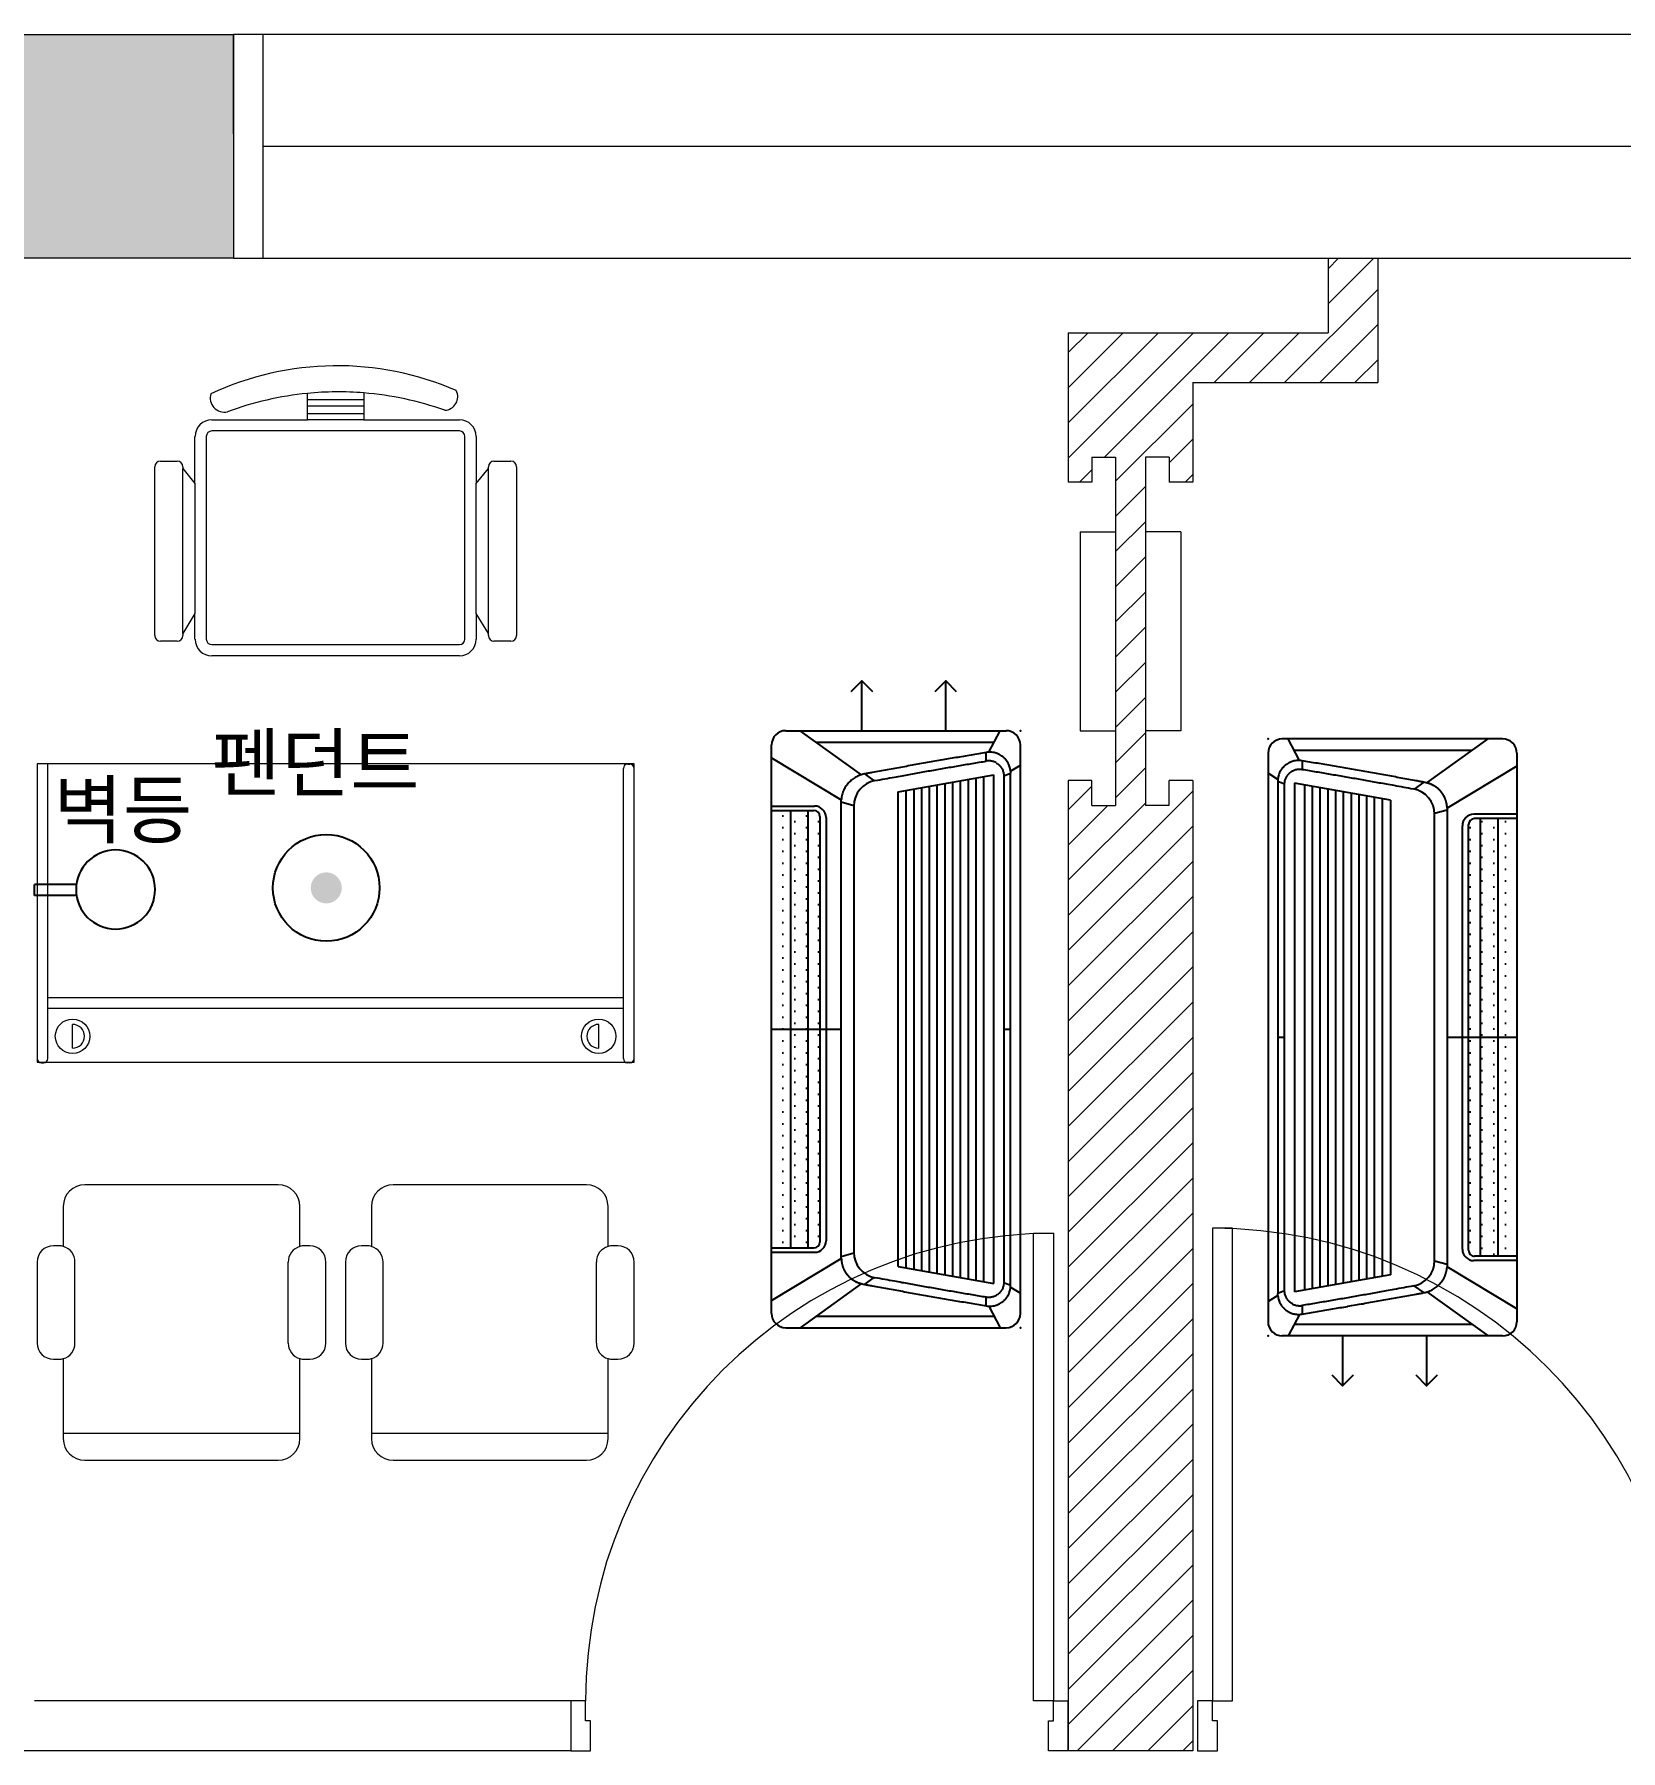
# Model space of a CAD drawing. Header units: metres. Extents: x 11578468 to 47831421, y -58341524 to -14256839.
# Drawn here: x 23838428 to 23841616, y -29080942 to -29077492 of the extents above; entities that cross this region are included whole.
import ezdxf
from ezdxf.enums import TextEntityAlignment as Align

# ---------------------------------------------------------------- set-up
doc = ezdxf.new("R2010")
doc.units = ezdxf.units.M
doc.header["$LTSCALE"] = 50
doc.header["$MEASUREMENT"] = 0
for name, color, linetype in [('03-TEXT', 3, 'CONTINUOUS'), ('DVM_INDOOR', 7, 'CONTINUOUS'), ('DVM_UNIT_BP', 7, 'CONTINUOUS'), ('DVM_UNIT_DP', 4, 'CONTINUOUS'), ('DVM_UNIT_LP', 3, 'CONTINUOUS'), ('LAY', 3, 'CONTINUOUS'), ('WAL', 3, 'CONTINUOUS')]:
    doc.layers.add(name, color=color, linetype=linetype)
doc.layers.add('ha', color=8, linetype='CONTINUOUS', lineweight=5)
doc.styles.add('맑은 고딕', font='malgun.ttf')

# ---------------------------------------------------------------- blocks, each defined once
blk = doc.blocks.new('A$C37E12833')
at = {"layer": 'LAY'}
for p, q in [((67.5, 84.7), (67.5, 0)), ((89.7, 84.4), (89.7, 0)), ((67.5, 0), (89.7, 0))]:
    blk.add_line(p, q, dxfattribs=at)
blk.add_circle((79.5, 163.3), 79.5, dxfattribs=at)
blk = doc.blocks.new('DVM_DP_VEC')
at = {"layer": 'DVM_UNIT_DP', "color": 0}
blk.add_line((0, 0), (100, 0), dxfattribs=at)
blk.add_lwpolyline([(78.8, 21.2), (100, 0), (78.8, -21.2)], dxfattribs=at)
blk.add_point((0, 0), dxfattribs=at)
blk = doc.blocks.new('DVM_LP_VEC')
at = {"layer": 'DVM_UNIT_LP', "color": 0}
blk.add_line((0, 0), (100, 0), dxfattribs=at)
blk.add_lwpolyline([(78.8, 21.2), (100, 0), (78.8, -21.2)], dxfattribs=at)
blk.add_point((0, 0), dxfattribs=at)
blk = doc.blocks.new('DVM_ID_CST_WF1W_AP_970X135X410_T_BLO')
at = {"layer": 'DVM_INDOOR'}
h = blk.add_hatch(dxfattribs=at)
h.set_pattern_fill('DOTS', color=0, scale=15)
h.set_pattern_definition([(0, (0, 0), (11.90625, 23.8125), [0, -23.8125])])
h.paths.add_polyline_path([(439.8, 426.9), (-439.8, 426.9), (-439.8, 415.1, 0.414214), (-427.8, 403.1), (427.8, 403.1, 0.414214), (439.8, 415.1)])
h.paths.add_polyline_path([(439.8, 461.7), (-439.8, 461.7), (-439.8, 426.9), (439.8, 426.9)])
h.paths.add_polyline_path([(439.8, 500.1), (-439.8, 500.1), (-439.8, 461.7), (439.8, 461.7)])
at = {"layer": 'DVM_INDOOR', "color": 0}
for p, q in [((-571.5, 500.1), (571.5, 500.1)), ((-545.5, 500.1), (-461, 360)), ((-448.5, 500.1), (-448.5, 413.7)), ((-439.8, 500.1), (-439.8, 415.1)), ((0, 499.5), (0, 360)), ((439.8, 500.1), (439.8, 415.1)), ((448.5, 500.1), (448.5, 413.7)), ((545.5, 500.1), (461, 360)), ((-600, 471.6), (-600, 28.6)), ((-439.6, 461.7), (439.8, 461.7)), ((600, 471.6), (600, 28.6)), ((-511.5, 319.5), (-600, 442.6)), ((439.8, 426.9), (-439.8, 426.9)), ((511.5, 319.5), (600, 442.6)), ((-576.8, 410.1), (-576.8, 52.9)), ((427.8, 403.1), (-427.8, 403.1)), ((425.5, 390.7), (-425.6, 390.7)), ((576.8, 410.1), (576.8, 53)), ((-461, 360), (460.9, 360)), ((-456.7, 360), (-449.8, 334.8)), ((456.7, 360), (449.8, 334.8)), ((-513, 313.3), (-499.3, 293.9)), ((448.5, 334.8), (-448.5, 334.8)), ((513, 313.3), (499.3, 293.9)), ((-476.9, 245.9), (-511.1, 53.5)), ((-476.9, 245.9), (476.9, 245.9)), ((476.9, 245.9), (511.2, 53.5)), ((-482.6, 213.6), (482.6, 213.6)), ((-479.8, 229.5), (479.8, 229.5)), ((-488.2, 182.4), (488.2, 182.4)), ((-485.4, 198), (485.4, 198)), ((-493.7, 151.4), (493.7, 151.4)), ((-490.9, 167), (490.9, 167)), ((-502.1, 104.4), (502.1, 104.4)), ((-499.3, 120.2), (499.3, 120.2)), ((-496.5, 135.8), (496.5, 135.8)), ((-507.6, 73.5), (507.6, 73.5)), ((-504.8, 89.1), (504.8, 89.1)), ((-556.7, 63.5), (-600, 40.7)), ((-556.2, 68.5), (-538.9, 68.5)), ((-511.1, 53.5), (511.2, 53.5)), ((538.9, 68.6), (556.2, 68.5)), ((556.7, 63.5), (600, 40.8)), ((-571.5, 0.1), (571.5, 0.1)), ((-518.6, 19.8), (-530.9, 0.1)), ((-509.2, 33.4), (-514.6, 19.6)), ((-514.6, 19.6), (514.6, 19.6)), ((509.2, 33.4), (-509.2, 33.4)), ((0, 33.4), (0, 19.6)), ((509.2, 33.4), (514.6, 19.6)), ((518.6, 19.8), (530.9, 0.1))]:
    blk.add_line(p, q, dxfattribs=at)
for centre, radius, start, end in [((-571.5, 471.6), 28.5, 89.9991, 180), ((571.5, 471.6), 28.5, 0, 89.9991), ((-427.8, 415.1), 12, 180, 270), ((427.8, 415.1), 12, 270, 0), ((-425.5, 413.7), 23, 180, 270), ((425.5, 413.7), 23, 270, 0), ((-448.5, 282.8), 52, 90, 169.5496), ((448.5, 282.8), 52, 10.4498, 90), ((-571.5, 28.6), 28.5, 180, 269.9991), ((571.5, 28.6), 28.5, 269.9991, 0)]:
    blk.add_arc(centre, radius, start, end, dxfattribs=at)
for points, knots in [([(-461, 360), (-461.1, 360), (-461.2, 360), (-461.3, 360), (-461.4, 360), (-461.5, 360), (-461.6, 360), (-461.8, 360), (-461.9, 359.9), (-462, 359.9), (-462.1, 359.9), (-462.3, 359.9), (-462.4, 359.9), (-462.5, 359.9), (-462.6, 359.9), (-462.8, 359.9), (-462.9, 359.9), (-463, 359.9), (-463.1, 359.9), (-463.2, 359.9), (-463.4, 359.9), (-463.5, 359.9), (-463.6, 359.9), (-463.7, 359.8), (-463.9, 359.8), (-464, 359.8), (-464.1, 359.8), (-464.2, 359.8), (-464.3, 359.8), (-464.5, 359.8), (-464.6, 359.8), (-464.7, 359.8), (-464.8, 359.7), (-465, 359.7), (-465.1, 359.7), (-465.2, 359.7), (-465.3, 359.7), (-465.4, 359.7), (-465.6, 359.7), (-465.7, 359.7), (-465.8, 359.6), (-466.3, 359.6), (-467.1, 359.5), (-468.1, 359.3), (-468.9, 359.2), (-469.5, 359.1), (-469.8, 359.1), (-469.8, 359), (-469.9, 359), (-470, 359), (-470.1, 359), (-470.3, 359), (-470.7, 358.9), (-471.4, 358.7), (-472.3, 358.5), (-473.1, 358.3), (-473.7, 358.2), (-474.2, 358), (-474.6, 357.9), (-475, 357.8), (-475.4, 357.7), (-475.8, 357.6), (-476, 357.5), (-476.2, 357.5), (-476.3, 357.4), (-476.4, 357.4), (-476.5, 357.4), (-476.6, 357.3), (-476.9, 357.2), (-477.2, 357.1), (-477.6, 357), (-477.9, 356.9), (-478, 356.8), (-478.2, 356.8), (-478.3, 356.8), (-478.4, 356.7), (-478.6, 356.6), (-479, 356.5), (-479.5, 356.3), (-480.1, 356), (-480.8, 355.8), (-481.3, 355.5), (-481.8, 355.3), (-482.1, 355.2), (-482.4, 355.1), (-482.6, 355), (-482.8, 354.9), (-483, 354.8), (-483.2, 354.7), (-483.4, 354.6), (-483.6, 354.5), (-483.8, 354.4), (-484.1, 354.2), (-484.3, 354.1), (-484.5, 354), (-484.8, 353.9), (-485.1, 353.7), (-485.3, 353.6), (-485.7, 353.4), (-486, 353.2), (-486.4, 353), (-486.7, 352.8), (-487, 352.6), (-487.5, 352.3), (-488.1, 352), (-488.6, 351.7), (-489, 351.4), (-489.5, 351.1), (-489.9, 350.8), (-490.3, 350.6), (-490.5, 350.4), (-490.7, 350.2), (-491, 350.1), (-491.2, 349.9), (-491.6, 349.6), (-492, 349.3), (-492.3, 349.1), (-492.5, 348.9), (-492.7, 348.8), (-492.8, 348.7), (-492.9, 348.6), (-493, 348.6), (-493, 348.5), (-493.1, 348.5), (-493.1, 348.5), (-493.1, 348.4), (-493.2, 348.4), (-493.2, 348.4), (-493.2, 348.4), (-493.2, 348.4), (-493.2, 348.4), (-493.2, 348.4), (-493.2, 348.4), (-493.2, 348.4), (-493.2, 348.4), (-493.2, 348.4), (-493.2, 348.4), (-493.2, 348.4), (-493.2, 348.4), (-493.2, 348.4), (-493.2, 348.4), (-493.2, 348.4), (-493.2, 348.4), (-493.2, 348.4), (-493.2, 348.4), (-493.2, 348.4), (-493.2, 348.4), (-493.2, 348.4), (-493.2, 348.4), (-493.2, 348.4), (-493.2, 348.4), (-493.2, 348.4), (-493.2, 348.4), (-493.2, 348.4), (-493.2, 348.4), (-493.2, 348.4), (-493.2, 348.4), (-493.2, 348.4), (-493.2, 348.4), (-493.2, 348.4), (-493.2, 348.4), (-493.2, 348.4), (-493.2, 348.4), (-493.2, 348.4), (-493.2, 348.4), (-493.2, 348.4), (-493.2, 348.4), (-493.2, 348.4), (-493.2, 348.4), (-493.2, 348.4), (-493.2, 348.4), (-493.2, 348.4), (-493.2, 348.4), (-493.2, 348.4), (-493.2, 348.4), (-493.2, 348.4), (-493.2, 348.4), (-493.2, 348.4), (-493.2, 348.4), (-493.2, 348.4), (-493.2, 348.3), (-493.3, 348.3), (-493.3, 348.3), (-493.4, 348.3), (-493.4, 348.2), (-493.5, 348.1), (-493.6, 348.1), (-493.6, 348), (-493.7, 348), (-493.8, 347.9), (-493.9, 347.8), (-494.1, 347.7), (-494.2, 347.6), (-494.3, 347.5), (-494.4, 347.4), (-494.5, 347.3), (-494.7, 347.2), (-494.8, 347.1), (-494.9, 347), (-495, 346.9), (-495.1, 346.7), (-495.3, 346.6), (-495.4, 346.5), (-495.5, 346.4), (-495.6, 346.3), (-495.7, 346.2), (-495.9, 346.1), (-496, 346), (-496.1, 345.9), (-496.2, 345.8), (-496.3, 345.7), (-496.4, 345.6), (-496.6, 345.5), (-496.7, 345.4), (-496.8, 345.2), (-496.9, 345.1), (-497, 345), (-497.1, 344.9), (-497.2, 344.8), (-497.4, 344.7), (-497.5, 344.6), (-497.6, 344.5), (-497.7, 344.3), (-497.8, 344.2), (-497.9, 344.1), (-498, 344), (-498.1, 343.9), (-498.2, 343.8), (-498.4, 343.7), (-498.5, 343.5), (-498.6, 343.4), (-498.7, 343.3), (-498.8, 343.2), (-498.9, 343.1), (-499, 343), (-499.1, 342.9), (-499.2, 342.7), (-499.3, 342.6), (-499.4, 342.5), (-499.5, 342.4), (-499.7, 342.3), (-499.8, 342.1), (-499.9, 342), (-500, 341.9), (-500.1, 341.8), (-500.2, 341.7), (-500.3, 341.5), (-500.4, 341.4), (-500.5, 341.3), (-500.6, 341.2), (-500.7, 341.1), (-500.8, 340.9), (-500.9, 340.8), (-501.1, 340.6), (-501.2, 340.4), (-501.3, 340.3), (-501.4, 340.2), (-501.5, 340.1), (-501.6, 340), (-501.7, 339.8), (-501.8, 339.6), (-502, 339.4), (-502.1, 339.3), (-502.3, 339.1), (-502.4, 338.9), (-502.6, 338.7), (-502.7, 338.5), (-502.8, 338.3), (-503, 338.1), (-503.1, 337.9), (-503.3, 337.7), (-503.4, 337.6), (-503.4, 337.5), (-503.5, 337.5), (-503.5, 337.4), (-503.5, 337.4), (-503.5, 337.3), (-503.6, 337.3), (-503.6, 337.3), (-503.6, 337.3), (-503.6, 337.2), (-503.6, 337.2), (-503.6, 337.2), (-503.6, 337.2), (-503.6, 337.2), (-503.6, 337.2), (-503.6, 337.2), (-503.6, 337.2), (-503.6, 337.2), (-503.6, 337.2), (-503.6, 337.2), (-503.6, 337.2), (-503.6, 337.2), (-503.6, 337.2), (-503.6, 337.2), (-503.6, 337.2), (-503.6, 337.2), (-503.6, 337.2), (-503.6, 337.2), (-503.6, 337.2), (-503.6, 337.2), (-503.6, 337.2), (-503.6, 337.2), (-503.6, 337.2), (-503.6, 337.2), (-503.6, 337.2), (-503.6, 337.2), (-503.6, 337.2), (-503.6, 337.2), (-503.6, 337.2), (-503.6, 337.2), (-503.6, 337.2), (-503.6, 337.2), (-503.6, 337.2), (-503.6, 337.2), (-503.7, 337.2), (-503.7, 337.1), (-503.8, 337), (-503.8, 336.9), (-503.9, 336.8), (-504, 336.7), (-504.1, 336.5), (-504.2, 336.4), (-504.3, 336.3), (-504.3, 336.2), (-504.4, 336), (-504.5, 335.9), (-504.6, 335.8), (-504.6, 335.7), (-504.7, 335.6), (-504.8, 335.5), (-504.9, 335.2), (-505.2, 334.8), (-505.6, 334.1), (-506, 333.4), (-506.4, 332.8), (-506.6, 332.4), (-506.7, 332.2), (-506.7, 332.1), (-506.8, 332.1), (-506.8, 332), (-506.8, 332), (-506.9, 331.8), (-507, 331.6), (-507.2, 331.3), (-507.3, 331), (-507.5, 330.7), (-507.6, 330.4), (-507.8, 330), (-507.9, 329.7), (-508.1, 329.4), (-508.2, 329.2), (-508.3, 329), (-508.3, 328.9), (-508.4, 328.8), (-508.4, 328.6), (-508.5, 328.4), (-508.7, 327.9), (-509, 327.4), (-509.2, 326.9), (-509.4, 326.4), (-509.5, 326), (-509.6, 325.7), (-509.7, 325.5), (-509.7, 325.4), (-509.8, 325.2), (-509.9, 325), (-510, 324.8), (-510, 324.6), (-510.1, 324.4), (-510.1, 324.3), (-510.2, 324.1), (-510.2, 324), (-510.3, 323.8), (-510.3, 323.7), (-510.4, 323.6), (-510.4, 323.4), (-510.5, 323.3), (-510.5, 323.1), (-510.6, 322.9), (-510.6, 322.8), (-510.7, 322.6), (-510.7, 322.4), (-510.8, 322.3), (-510.8, 322.1), (-510.9, 321.9), (-510.9, 321.7), (-511, 321.5), (-511, 321.4), (-511.1, 321.2), (-511.2, 321), (-511.2, 320.8), (-511.3, 320.6), (-511.3, 320.3), (-511.4, 320.1), (-511.4, 319.9), (-511.5, 319.7), (-511.5, 319.6), (-511.5, 319.5)], [0, 0, 0, 0, 0.001765, 0.003529, 0.005294, 0.007059, 0.008823, 0.010588, 0.012352, 0.014116, 0.015881, 0.017645, 0.019409, 0.021173, 0.022937, 0.024702, 0.026466, 0.028229, 0.029993, 0.031757, 0.033521, 0.035285, 0.037049, 0.038812, 0.040576, 0.042339, 0.044103, 0.045866, 0.04763, 0.049393, 0.051156, 0.05292, 0.054683, 0.056446, 0.058209, 0.059972, 0.061735, 0.063498, 0.065261, 0.067024, 0.068787, 0.07055, 0.088059, 0.10292, 0.115137, 0.124712, 0.126163, 0.127325, 0.1283, 0.12944, 0.131236, 0.133687, 0.136794, 0.151003, 0.163408, 0.174911, 0.186415, 0.19159, 0.197106, 0.202964, 0.209163, 0.215479, 0.219883, 0.221884, 0.22343, 0.224162, 0.225102, 0.227168, 0.231141, 0.237019, 0.24311, 0.247247, 0.24943, 0.251369, 0.252721, 0.254965, 0.258103, 0.262133, 0.271962, 0.28166, 0.291227, 0.300577, 0.307976, 0.312744, 0.315759, 0.320727, 0.323148, 0.325851, 0.328835, 0.332101, 0.335648, 0.339476, 0.343585, 0.347976, 0.34952, 0.354132, 0.360503, 0.364934, 0.3672, 0.375692, 0.383432, 0.384919, 0.389345, 0.400385, 0.40996, 0.418507, 0.426067, 0.432913, 0.441712, 0.447274, 0.451798, 0.455285, 0.458528, 0.464582, 0.469833, 0.478168, 0.484251, 0.486843, 0.490174, 0.493625, 0.495107, 0.495342, 0.496042, 0.496945, 0.497789, 0.498575, 0.499303, 0.499369, 0.499564, 0.499758, 0.499824, 0.499828, 0.499832, 0.499836, 0.49984, 0.499843, 0.499846, 0.499849, 0.499852, 0.499854, 0.499857, 0.49986, 0.499863, 0.499866, 0.499869, 0.499872, 0.499875, 0.499878, 0.499881, 0.499883, 0.499886, 0.499889, 0.499892, 0.499895, 0.499898, 0.499901, 0.499904, 0.499907, 0.499909, 0.499912, 0.499915, 0.499918, 0.499921, 0.499924, 0.499927, 0.49993, 0.499933, 0.499936, 0.499938, 0.499941, 0.499944, 0.499947, 0.49995, 0.499953, 0.499956, 0.499959, 0.499961, 0.499996, 0.500092, 0.500252, 0.500475, 0.500762, 0.501113, 0.502574, 0.503909, 0.505116, 0.50626, 0.507404, 0.508548, 0.510836, 0.513123, 0.515411, 0.517699, 0.519986, 0.522274, 0.524561, 0.526848, 0.529136, 0.531423, 0.53371, 0.535997, 0.538283, 0.54057, 0.542857, 0.545143, 0.54743, 0.549716, 0.552003, 0.554289, 0.556575, 0.558861, 0.561147, 0.563433, 0.565719, 0.568004, 0.57029, 0.572575, 0.574861, 0.577146, 0.579431, 0.581716, 0.584001, 0.586286, 0.588571, 0.590856, 0.59314, 0.595425, 0.597709, 0.599994, 0.602278, 0.604562, 0.606846, 0.60913, 0.611414, 0.613697, 0.615981, 0.618264, 0.620547, 0.622831, 0.625114, 0.627397, 0.62968, 0.631963, 0.634245, 0.636528, 0.63881, 0.641092, 0.643375, 0.645657, 0.647939, 0.65022, 0.652502, 0.655924, 0.659347, 0.661628, 0.663909, 0.66619, 0.668471, 0.670751, 0.673032, 0.676452, 0.679873, 0.683293, 0.686713, 0.690132, 0.693551, 0.69697, 0.700388, 0.703806, 0.707224, 0.710641, 0.714058, 0.714644, 0.715261, 0.71591, 0.716591, 0.717303, 0.718046, 0.718679, 0.719061, 0.719192, 0.719206, 0.719223, 0.719241, 0.719259, 0.719276, 0.719294, 0.719312, 0.719329, 0.719347, 0.719365, 0.719382, 0.7194, 0.719418, 0.719436, 0.719453, 0.719471, 0.719489, 0.719506, 0.719524, 0.719542, 0.719559, 0.719577, 0.719595, 0.719612, 0.71963, 0.719648, 0.719665, 0.719683, 0.719701, 0.719718, 0.719735, 0.719749, 0.719791, 0.719989, 0.720573, 0.721543, 0.722899, 0.724641, 0.72677, 0.729069, 0.73132, 0.733522, 0.735676, 0.737782, 0.739839, 0.741848, 0.743808, 0.74572, 0.747584, 0.749399, 0.751166, 0.761606, 0.772047, 0.783331, 0.796306, 0.801854, 0.804022, 0.805127, 0.806011, 0.806392, 0.80762, 0.810133, 0.813931, 0.81881, 0.823809, 0.828807, 0.833806, 0.838804, 0.843801, 0.848798, 0.852287, 0.855003, 0.856944, 0.858113, 0.859639, 0.864676, 0.87128, 0.879454, 0.889196, 0.896415, 0.902323, 0.906921, 0.909055, 0.911516, 0.914305, 0.917422, 0.920866, 0.924638, 0.926547, 0.928505, 0.930513, 0.93257, 0.934676, 0.936831, 0.939035, 0.941289, 0.943592, 0.945944, 0.948345, 0.950796, 0.953296, 0.955845, 0.958443, 0.961091, 0.963788, 0.966534, 0.96933, 0.972175, 0.975069, 0.978013, 0.981006, 0.984048, 0.98714, 0.990281, 0.993471, 0.996711, 1, 1, 1, 1]), ([(511.5, 319.5), (511.4, 319.8), (511.1, 321), (509.6, 325.2), (506.4, 332), (501.6, 338.8), (497.1, 343.6), (493.4, 347), (489.5, 350), (483.9, 353.5), (477.8, 356.3), (471.5, 358.3), (467.4, 359.2), (464.2, 359.7), (462.3, 359.9), (461.1, 360), (460.9, 360)], [0, 0, 0, 0, 0.016085, 0.052074, 0.196028, 0.339981, 0.411958, 0.483935, 0.555912, 0.627889, 0.771843, 0.84382, 0.915797, 0.951785, 0.987774, 1, 1, 1, 1]), ([(-513, 313.3), (-513.5, 310.8), (-514.4, 305.7), (-516.3, 295.5), (-519.6, 277.7), (-524.2, 252.2), (-529.7, 221.6), (-535.2, 191), (-540.5, 160.4), (-545.8, 129.8), (-551, 99.2), (-554.4, 78.8), (-556.2, 68.5)], [0, 0, 0, 0, 0.03125, 0.0625, 0.125, 0.25, 0.375, 0.5, 0.625, 0.75, 0.875, 1, 1, 1, 1]), ([(-511.5, 319.5), (-511.7, 319), (-512.3, 317), (-512.7, 315), (-513, 313.3)], [0, 0, 0, 0, 0.216622, 1, 1, 1, 1]), ([(513, 313.3), (512.7, 315), (512.3, 317), (511.7, 319), (511.5, 319.5)], [0, 0, 0, 0, 0.783378, 1, 1, 1, 1]), ([(540.6, 160), (540.5, 160.1), (538.7, 170.5), (535.2, 191), (529.7, 221.6), (524.2, 252.2), (519.6, 277.7), (516.3, 295.5), (514.4, 305.7), (513.5, 310.8), (513, 313.3)], [0, 0, 0, 0, 0.002953, 0.202362, 0.401772, 0.601181, 0.800591, 0.900295, 0.950148, 1, 1, 1, 1]), ([(-538.9, 68.6), (-537.3, 78), (-534.2, 96.8), (-529.4, 124.9), (-524.5, 153.1), (-519.6, 181.3), (-514.6, 209.5), (-510.3, 233.4), (-507.7, 248), (-506.8, 253.2)], [0, 0, 0, 0, 0.152619, 0.305238, 0.457857, 0.610476, 0.763096, 0.915715, 1, 1, 1, 1]), ([(506.8, 253.2), (507.7, 248), (510.3, 233.4), (514.6, 209.5), (519.6, 181.3), (524.5, 153.1), (529.4, 124.9), (534.2, 96.8), (537.3, 78), (538.9, 68.6)], [0, 0, 0, 0, 0.084285, 0.236904, 0.389524, 0.542143, 0.694762, 0.847381, 1, 1, 1, 1]), ([(556.2, 68.5), (554.4, 78.8), (551, 99.2), (545.8, 129.7), (542.3, 149.9), (540.6, 160)], [0, 0, 0, 0, 0.334987, 0.669974, 1, 1, 1, 1]), ([(-556.2, 68.5), (-556.4, 67), (-556.6, 65.4), (-556.7, 63.7), (-556.7, 63.5)], [0, 0, 0, 0, 0.898221, 1, 1, 1, 1]), ([(-556.7, 63.5), (-556.7, 62.9), (-556.8, 61.5), (-556.7, 58.7), (-556.3, 54.9), (-555.2, 49.6), (-553.8, 45.9), (-552.8, 43.8)], [0, 0, 0, 0, 0.087094, 0.199709, 0.42494, 0.65017, 1, 1, 1, 1]), ([(-552.8, 43.8), (-552.5, 43.1), (-551.5, 41.2), (-550, 38.6), (-548.5, 36.4), (-547.5, 35.2), (-546.8, 34.4), (-546.1, 33.5), (-545, 32.4), (-543.7, 31), (-542, 29.5), (-540.2, 28.1), (-538.3, 26.7), (-535.8, 25.1), (-531, 22.6), (-525.9, 20.9), (-521.4, 20.1), (-519.7, 19.9), (-518.8, 19.8), (-518.6, 19.8)], [0, 0, 0, 0, 0.046668, 0.15112, 0.203345, 0.229458, 0.255571, 0.281684, 0.307796, 0.360022, 0.412248, 0.464473, 0.516699, 0.568925, 0.673376, 0.882279, 0.934504, 0.98673, 1, 1, 1, 1]), ([(-535.6, 49), (-535.7, 49.2), (-536.8, 51.3), (-538.1, 54.5), (-539, 58.8), (-539.3, 61.5), (-539.3, 63.7), (-539.3, 65.9), (-539.1, 67.5), (-538.9, 68.6)], [0, 0, 0, 0, 0.029129, 0.352752, 0.514564, 0.676376, 0.757282, 0.838188, 1, 1, 1, 1]), ([(-509.2, 33.4), (-509.7, 33.4), (-510.8, 33.4), (-512.4, 33.6), (-514.1, 33.8), (-517.3, 34.4), (-520.9, 35.7), (-524.3, 37.4), (-526.1, 38.6), (-527.5, 39.6), (-528.7, 40.6), (-530, 41.7), (-530.9, 42.7), (-531.7, 43.5), (-532.2, 44.1), (-532.7, 44.7), (-533.4, 45.6), (-534.4, 47), (-535.1, 48.2), (-535.6, 49)], [0, 0, 0, 0, 0.050917, 0.101833, 0.15275, 0.203666, 0.407333, 0.509166, 0.560082, 0.610999, 0.661916, 0.712832, 0.763749, 0.789207, 0.814665, 0.840124, 0.865582, 0.916498, 1, 1, 1, 1]), ([(535.6, 49), (535.1, 48.2), (534.4, 47), (533.4, 45.6), (532.7, 44.7), (532.2, 44.1), (531.7, 43.5), (530.9, 42.7), (530, 41.7), (528.7, 40.6), (527.5, 39.6), (526.1, 38.6), (524.3, 37.4), (520.9, 35.7), (517.3, 34.4), (514.1, 33.8), (512.4, 33.6), (510.8, 33.4), (509.7, 33.4), (509.2, 33.4)], [0, 0, 0, 0, 0.083502, 0.134418, 0.159876, 0.185335, 0.210793, 0.236251, 0.287168, 0.338084, 0.389001, 0.439918, 0.490834, 0.592667, 0.796334, 0.84725, 0.898167, 0.949083, 1, 1, 1, 1]), ([(518.6, 19.8), (518.8, 19.8), (519.7, 19.9), (521.4, 20.1), (525.9, 20.9), (531, 22.6), (535.8, 25.1), (538.3, 26.7), (540.2, 28.1), (542, 29.5), (543.7, 31), (545, 32.4), (546.1, 33.5), (546.8, 34.4), (547.5, 35.2), (548.5, 36.4), (550, 38.6), (551.5, 41.2), (552.5, 43.1), (552.8, 43.8)], [0, 0, 0, 0, 0.01327, 0.065496, 0.117721, 0.326624, 0.431075, 0.483301, 0.535527, 0.587752, 0.639978, 0.692204, 0.718316, 0.744429, 0.770542, 0.796655, 0.84888, 0.953332, 1, 1, 1, 1]), ([(535.6, 49), (535.7, 49.2), (536.8, 51.3), (538.1, 54.5), (539, 58.8), (539.3, 61.5), (539.3, 63.7), (539.3, 65.9), (539.1, 67.5), (538.9, 68.6)], [0, 0, 0, 0, 0.029129, 0.352752, 0.514564, 0.676376, 0.757282, 0.838188, 1, 1, 1, 1]), ([(552.8, 43.8), (553.8, 45.9), (555.2, 49.6), (556.3, 54.9), (556.7, 58.7), (556.8, 61.5), (556.7, 62.9), (556.7, 63.5)], [0, 0, 0, 0, 0.34983, 0.57506, 0.800291, 0.912906, 1, 1, 1, 1]), ([(556.7, 63.5), (556.7, 63.7), (556.6, 65.4), (556.4, 67), (556.2, 68.5)], [0, 0, 0, 0, 0.101779, 1, 1, 1, 1]), ([(-518.6, 19.8), (-518, 19.7), (-516.7, 19.6), (-515.4, 19.6), (-514.6, 19.6)], [0, 0, 0, 0, 0.427232, 1, 1, 1, 1]), ([(518.6, 19.8), (518, 19.7), (516.7, 19.6), (515.4, 19.6), (514.6, 19.6)], [0, 0, 0, 0, 0.427232, 1, 1, 1, 1])]:
    blk.add_open_spline(points, degree=3, knots=knots, dxfattribs=at)
for points in [[(-506.8, 253.2), (-504.4, 266.2), (-502, 279.2), (-499.6, 292.3)], [(499.6, 292.3), (502, 279.2), (504.4, 266.2), (506.8, 253.2)]]:
    blk.add_open_spline(points, degree=3, dxfattribs=at)
at = {"layer": 'DVM_UNIT_BP'}
for p in [(-600, 0.1), (600, 0.1)]:
    blk.add_point(p, dxfattribs=at)
at = {"layer": 'DVM_UNIT_DP'}
blk.add_blockref('DVM_DP_VEC', (600, 318.8), dxfattribs=at)
at = {"layer": 'DVM_UNIT_LP'}
blk.add_blockref('DVM_LP_VEC', (600, 150), dxfattribs=at)

msp = doc.modelspace()

# ---------------------------------------------------------------- hatches: boundary and pattern name
at = {"layer": 'WAL'}
h = msp.add_hatch(color=256, dxfattribs=at)
edge = h.paths.add_edge_path()
edge.add_arc((23839014.4, -29079208), 31.2, 0, 360)

# ---------------------------------------------------------------- linework, layer by layer
at = {"layer": 'ha'}
for p, q in [((23838127.7, -29077492.3), (23838827.7, -29077492.3)), ((23838827.7, -29077692.3), (23838827.7, -29077492.3)), ((23843227.7, -29077492.3), (23838827.7, -29077492.3)), ((23838827.7, -29077492.3), (23838827.7, -29077942.3)), ((23838887.7, -29077492.3), (23838827.7, -29077492.3)), ((23838827.7, -29077492.3), (23838827.7, -29077942.3)), ((23838887.7, -29077942.3), (23838887.7, -29077492.3)), ((23838827.7, -29077692.3), (23838827.7, -29077942.3)), ((23838887.7, -29077717.3), (23843167.7, -29077717.3)), ((23838827.7, -29077942.3), (23838327.7, -29077942.3)), ((23838827.7, -29077942.3), (23843227.7, -29077942.3)), ((23838827.7, -29077942.3), (23838887.7, -29077942.3)), ((23840755.7, -29077942.3), (23840755.7, -29077942.3)), ((23840755.7, -29077942.3), (23840757.2, -29077942.3)), ((23841027.7, -29077942.3), (23841027.7, -29078092.3)), ((23841027.7, -29077942.3), (23841127.7, -29077942.3)), ((23841027.7, -29077963.6), (23841049, -29077942.3)), ((23841027.7, -29078034.3), (23841119.8, -29077942.3)), ((23841127.7, -29077942.3), (23841127.7, -29078192.3)), ((23840940.5, -29078192.3), (23841127.7, -29078005)), ((23841011.2, -29078192.3), (23841127.7, -29078075.8)), ((23840505.7, -29078092.3), (23840505.7, -29078392.3)), ((23840505.7, -29078092.3), (23841027.7, -29078092.3)), ((23840505.7, -29078132.1), (23840545.5, -29078092.3)), ((23840505.7, -29078202.8), (23840616.2, -29078092.3)), ((23840505.7, -29078273.5), (23840686.9, -29078092.3)), ((23840505.7, -29078344.2), (23840757.6, -29078092.3)), ((23840578.3, -29078342.3), (23840828.3, -29078092.3)), ((23840799, -29078192.3), (23840899, -29078092.3)), ((23840869.8, -29078192.3), (23840969.8, -29078092.3)), ((23841081.9, -29078192.3), (23841127.7, -29078146.5)), ((23838976.6, -29078266.9), (23838976.6, -29078214.1)), ((23839089.9, -29078213.1), (23839089.9, -29078266.9)), ((23840755.7, -29078192.3), (23840755.7, -29078392.3)), ((23840755.7, -29078192.3), (23841127.7, -29078192.3)), ((23839089.9, -29078227.1), (23838976.6, -29078227.1)), ((23839089.9, -29078240), (23838976.6, -29078240)), ((23839089.9, -29078255.4), (23838976.6, -29078255.4)), ((23840600.7, -29078390.6), (23840755.7, -29078235.6)), ((23838784.6, -29078266.9), (23838976.6, -29078266.9)), ((23839281.9, -29078289.5), (23838784.6, -29078289.5)), ((23839089.9, -29078266.9), (23838976.6, -29078266.9)), ((23839089.9, -29078266.9), (23839281.9, -29078266.9)), ((23838750.6, -29078395.1), (23838750.6, -29078300.9)), ((23838773.2, -29078300.9), (23838773.2, -29078707.8)), ((23839293.2, -29078707.8), (23839293.2, -29078300.9)), ((23839315.9, -29078300.9), (23839315.9, -29078395.1)), ((23840708.2, -29078353.8), (23840755.7, -29078306.3)), ((23838681.1, -29078350.3), (23838715, -29078350.3)), ((23839351.5, -29078350.3), (23839385.4, -29078350.3)), ((23840553.2, -29078342.3), (23840553.2, -29078392.3)), ((23840553.2, -29078342.3), (23840600.7, -29078342.3)), ((23840600.7, -29078342.3), (23840600.7, -29079042.3)), ((23840660.7, -29078342.3), (23840660.7, -29079042.3)), ((23840708.2, -29078342.3), (23840660.7, -29078342.3)), ((23840708.2, -29078342.3), (23840708.2, -29078392.3)), ((23838669.8, -29078700.8), (23838669.8, -29078361.6)), ((23838726.3, -29078361.6), (23838726.3, -29078365)), ((23838726.3, -29078365), (23838750.6, -29078395.1)), ((23838726.3, -29078696.6), (23838726.3, -29078365)), ((23839315.9, -29078395.1), (23839340.2, -29078365)), ((23839340.2, -29078365), (23839340.2, -29078361.6)), ((23839340.2, -29078696.6), (23839340.2, -29078365)), ((23839396.7, -29078361.6), (23839396.7, -29078700.8)), ((23840553.2, -29078392.3), (23840505.7, -29078392.3)), ((23840528.3, -29078392.3), (23840553.2, -29078367.4)), ((23840755.7, -29078392.3), (23840708.2, -29078392.3)), ((23840740.5, -29078392.3), (23840755.7, -29078377)), ((23838750.6, -29078395.1), (23838750.6, -29078656.6)), ((23839315.9, -29078656.6), (23839315.9, -29078395.1)), ((23840600.7, -29078461.3), (23840660.7, -29078401.3)), ((23840529.4, -29078492.3), (23840529.4, -29078892.3)), ((23840529.4, -29078492.3), (23840600.7, -29078492.3)), ((23840600.7, -29078532), (23840660.7, -29078472)), ((23840731.9, -29078492.3), (23840660.7, -29078492.3)), ((23840731.9, -29078492.3), (23840731.9, -29078892.3)), ((23840600.7, -29078602.8), (23840660.7, -29078542.8)), ((23840600.7, -29078673.5), (23840660.7, -29078613.5)), ((23838750.6, -29078656.6), (23838726.3, -29078696.6)), ((23838750.6, -29078707.8), (23838750.6, -29078656.6)), ((23839340.2, -29078696.6), (23839315.9, -29078656.6)), ((23839315.9, -29078656.6), (23839315.9, -29078707.8)), ((23838726.3, -29078696.6), (23838726.3, -29078700.8)), ((23839340.2, -29078700.8), (23839340.2, -29078696.6)), ((23840600.7, -29078744.2), (23840660.7, -29078684.2)), ((23838715, -29078712.1), (23838681.1, -29078712.1)), ((23838784.6, -29078719.1), (23839281.9, -29078719.1)), ((23839385.4, -29078712.1), (23839351.5, -29078712.1)), ((23839281.9, -29078741.7), (23838784.6, -29078741.7)), ((23840600.7, -29078814.9), (23840660.7, -29078754.9)), ((23840600.7, -29078885.6), (23840660.7, -29078825.6)), ((23840529.4, -29078892.3), (23840600.7, -29078892.3)), ((23840600.7, -29078956.3), (23840660.7, -29078896.3)), ((23840731.9, -29078892.3), (23840660.7, -29078892.3)), ((23838530.1, -29078958.5), (23838433.2, -29078958.5)), ((23838433.2, -29078958.5), (23838433.2, -29079558.5)), ((23838530.1, -29078958.5), (23838433.2, -29078958.5)), ((23838455, -29079550.9), (23838455, -29078959.6)), ((23839633.2, -29078958.5), (23838530.1, -29078958.5)), ((23838530.1, -29078958.5), (23838530.1, -29078958.5)), ((23839611.5, -29079550.9), (23839611.5, -29078968.2)), ((23839620.2, -29078959.6), (23839624.6, -29078959.6)), ((23839633.2, -29079558.5), (23839633.2, -29078958.5)), ((23840600.7, -29079027), (23840660.7, -29078967)), ((23840505.7, -29078992.3), (23840505.7, -29080842.3)), ((23840553.2, -29078992.3), (23840505.7, -29078992.3)), ((23840505.7, -29079051.3), (23840553.2, -29079003.8)), ((23840505.7, -29079263.4), (23840755.7, -29079013.4)), ((23840553.2, -29079042.3), (23840553.2, -29078992.3)), ((23840755.7, -29078992.3), (23840708.2, -29078992.3)), ((23840708.2, -29079042.3), (23840708.2, -29078992.3)), ((23840755.7, -29078992.3), (23840755.7, -29080942.3)), ((23840505.7, -29079192.7), (23840660.7, -29079037.7)), ((23840505.7, -29079122), (23840585.4, -29079042.3)), ((23840553.2, -29079042.3), (23840600.7, -29079042.3)), ((23840708.2, -29079042.3), (23840660.7, -29079042.3)), ((23840505.7, -29079334.1), (23840755.7, -29079084.1)), ((23840505.7, -29079404.9), (23840755.7, -29079154.9)), ((23840505.7, -29079475.6), (23840755.7, -29079225.6)), ((23840505.7, -29079546.3), (23840755.7, -29079296.3)), ((23840505.7, -29079617), (23840755.7, -29079367)), ((23838455, -29079428.2), (23839611.5, -29079428.2)), ((23838455, -29079449.9), (23839611.5, -29079449.9)), ((23840505.7, -29079687.7), (23840755.7, -29079437.7)), ((23838504.6, -29079530.2), (23838504.6, -29079482.4)), ((23839561.9, -29079530.2), (23839561.9, -29079482.4)), ((23840505.7, -29079758.4), (23840755.7, -29079508.4)), ((23838433.2, -29079558.5), (23839633.2, -29079558.5)), ((23838441.9, -29079559.6), (23838446.3, -29079559.6)), ((23839624.6, -29079559.6), (23839620.2, -29079559.6)), ((23840505.7, -29079829.1), (23840755.7, -29079579.1)), ((23840505.7, -29079899.8), (23840755.7, -29079649.8)), ((23840505.7, -29079970.5), (23840755.7, -29079720.5)), ((23838918, -29079804.7), (23838529.2, -29079804.7)), ((23839537.4, -29079804.7), (23839148.7, -29079804.7)), ((23840505.7, -29080041.3), (23840755.7, -29079791.3)), ((23838485.7, -29079848.2), (23838485.7, -29079928.7)), ((23838961.4, -29079928.7), (23838961.4, -29079848.2)), ((23839105.2, -29079848.2), (23839105.2, -29079928.7)), ((23839580.9, -29079928.7), (23839580.9, -29079848.2)), ((23840505.7, -29080112), (23840755.7, -29079862)), ((23840435.7, -29080842.3), (23840435.7, -29079902.3)), ((23840435.7, -29079902.3), (23840475.7, -29079902.3)), ((23840475.7, -29079902.3), (23840475.7, -29080842.3)), ((23840795.7, -29079892.3), (23840795.7, -29080842.3)), ((23840835.7, -29079892.3), (23840795.7, -29079892.3)), ((23840835.7, -29080842.3), (23840835.7, -29079892.3)), ((23838476.8, -29079927.4), (23838465.9, -29079927.4)), ((23838981.2, -29079927.4), (23838970.4, -29079927.4)), ((23838970.4, -29079927.4), (23838970.4, -29079927.4)), ((23839096.2, -29079927.4), (23839085.4, -29079927.4)), ((23839600.7, -29079927.4), (23839589.9, -29079927.4)), ((23840505.7, -29080182.7), (23840755.7, -29079932.7)), ((23838433.3, -29079960), (23838433.3, -29080122.9)), ((23838509.3, -29080122.9), (23838509.3, -29079960)), ((23838937.8, -29080122.9), (23838937.8, -29079960)), ((23839013.8, -29080122.9), (23839013.8, -29079960)), ((23839052.8, -29079960), (23839052.8, -29080122.9)), ((23839128.8, -29080122.9), (23839128.8, -29079960)), ((23839557.3, -29080122.9), (23839557.3, -29079960)), ((23839633.3, -29080122.9), (23839633.3, -29079960)), ((23840505.7, -29080253.4), (23840755.7, -29080003.4)), ((23840505.7, -29080324.1), (23840755.7, -29080074.1)), ((23840505.7, -29080394.8), (23840755.7, -29080144.8)), ((23838465.9, -29080155.5), (23838476.8, -29080155.5)), ((23838485.7, -29080154.2), (23838485.7, -29080315.1)), ((23838961.4, -29080315.1), (23838961.4, -29080154.2)), ((23838970.4, -29080155.5), (23838981.2, -29080155.5)), ((23839085.4, -29080155.5), (23839096.2, -29080155.5)), ((23839105.2, -29080154.2), (23839105.2, -29080315.1)), ((23839580.9, -29080315.1), (23839580.9, -29080154.2)), ((23839589.9, -29080155.5), (23839600.7, -29080155.5)), ((23840505.7, -29080465.5), (23840755.7, -29080215.5)), ((23840505.7, -29080536.2), (23840755.7, -29080286.2)), ((23838485.7, -29080304.2), (23838961.4, -29080304.2)), ((23839105.2, -29080304.2), (23839580.9, -29080304.2)), ((23838529.2, -29080358.5), (23838918, -29080358.5)), ((23839148.7, -29080358.5), (23839537.4, -29080358.5)), ((23840505.7, -29080606.9), (23840755.7, -29080356.9)), ((23840505.7, -29080677.7), (23840755.7, -29080427.7)), ((23840505.7, -29080748.4), (23840755.7, -29080498.4)), ((23840505.7, -29080819.1), (23840755.7, -29080569.1)), ((23840505.7, -29080889.8), (23840755.7, -29080639.8)), ((23840523.9, -29080942.3), (23840755.7, -29080710.5)), ((23840594.6, -29080942.3), (23840755.7, -29080781.2)), ((23839505.7, -29080842.3), (23838427.7, -29080842.3)), ((23839505.7, -29080842.3), (23839505.7, -29080942.3)), ((23839505.7, -29080842.3), (23839505.7, -29080942.3)), ((23839535.7, -29080842.3), (23839505.7, -29080842.3)), ((23839535.7, -29080882.3), (23839535.7, -29080842.3)), ((23840475.7, -29080842.3), (23840435.7, -29080842.3)), ((23840475.7, -29080882.3), (23840475.7, -29080842.3)), ((23840475.7, -29080842.3), (23840505.7, -29080842.3)), ((23840505.7, -29080942.3), (23840505.7, -29080842.3)), ((23840505.7, -29080842.3), (23840505.7, -29080942.3)), ((23840765.7, -29080842.3), (23840765.7, -29080942.3)), ((23840795.7, -29080842.3), (23840765.7, -29080842.3)), ((23840795.7, -29080882.3), (23840795.7, -29080842.3)), ((23840795.7, -29080842.3), (23840835.7, -29080842.3)), ((23840665.3, -29080942.3), (23840755.7, -29080851.9)), ((23839545.7, -29080882.3), (23839535.7, -29080882.3)), ((23839545.7, -29080942.3), (23839545.7, -29080882.3)), ((23840465.7, -29080942.3), (23840465.7, -29080882.3)), ((23840465.7, -29080882.3), (23840475.7, -29080882.3)), ((23840805.7, -29080882.3), (23840795.7, -29080882.3)), ((23840805.7, -29080942.3), (23840805.7, -29080882.3)), ((23839505.7, -29080942.3), (23838327.7, -29080942.3)), ((23839505.7, -29080942.3), (23839545.7, -29080942.3)), ((23840505.7, -29080942.3), (23840465.7, -29080942.3)), ((23840755.7, -29080942.3), (23840505.7, -29080942.3)), ((23840736.1, -29080942.3), (23840755.7, -29080922.6)), ((23840765.7, -29080942.3), (23840805.7, -29080942.3))]:
    msp.add_line(p, q, dxfattribs=at)
for centre in [(23838504.6, -29079506.3), (23839561.9, -29079506.3)]:
    msp.add_circle(centre, 34.7, dxfattribs=at)
for centre, radius, start, end in [((23839036.4, -29078759.5), 601, 66.5531, 114.9844), ((23838809.6, -29078223.4), 28.4, 162.1953, 282.3742), ((23839038.6, -29078851.3), 640.3, 95.5554, 110.3763), ((23839038.6, -29078851.3), 640.3, 85.4056, 95.5554), ((23839038.6, -29078851.3), 640.3, 70.4914, 85.4056), ((23839251.5, -29078220.7), 27.2, 271.9354, 27.5327), ((23838784.6, -29078300.9), 33.9, 90, 180), ((23838784.6, -29078300.9), 11.3, 90, 180), ((23839281.9, -29078300.9), 33.9, 0, 90), ((23839281.9, -29078300.9), 11.3, 0, 90), ((23838681.1, -29078361.6), 11.3, 90, 180), ((23838715, -29078361.6), 11.3, 0, 90), ((23839351.5, -29078361.6), 11.3, 90, 180), ((23839385.4, -29078361.6), 11.3, 0, 90), ((23838681.1, -29078700.8), 11.3, 180, 270), ((23838715, -29078700.8), 11.3, 270, 0), ((23839351.5, -29078700.8), 11.3, 180, 270), ((23839385.4, -29078700.8), 11.3, 270, 0), ((23838784.6, -29078707.8), 33.9, 180, 270), ((23838784.6, -29078707.8), 11.3, 180, 270), ((23839281.9, -29078707.8), 33.9, 270, 0), ((23839281.9, -29078707.8), 11.3, 270, 0), ((23839620.2, -29078968.2), 8.69, 90, 180), ((23839624.6, -29078968.2), 8.69, 0, 90), ((23838504.6, -29079506.3), 23.9, 270, 90), ((23839561.9, -29079506.3), 23.9, 90, 270), ((23838441.9, -29079550.9), 8.69, 180, 270), ((23838446.3, -29079550.9), 8.69, 270, 0), ((23839620.2, -29079550.9), 8.69, 180, 270), ((23839624.6, -29079550.9), 8.69, 270, 0), ((23838529.2, -29079848.2), 43.4, 90, 180), ((23838918, -29079848.2), 43.4, 0, 90), ((23839148.7, -29079848.2), 43.4, 90, 180), ((23839537.4, -29079848.2), 43.4, 0, 90), ((23840475.7, -29080842.3), 940, 90, 180), ((23840795.7, -29080842.3), 950, 0, 90), ((23838465.9, -29079960), 32.6, 90, 180), ((23838476.8, -29079960), 32.6, 73.9721, 90), ((23838476.8, -29079960), 32.6, 0, 73.9721), ((23838970.4, -29079960), 32.6, 106.0279, 180), ((23838970.4, -29079960), 32.6, 90, 106.0279), ((23838981.2, -29079960), 32.6, 0, 90), ((23839085.4, -29079960), 32.6, 90, 180), ((23839096.2, -29079960), 32.6, 73.9721, 90), ((23839096.2, -29079960), 32.6, 0, 73.9721), ((23839589.9, -29079960), 32.6, 106.0279, 180), ((23839589.9, -29079960), 32.6, 90, 106.0279), ((23839600.7, -29079960), 32.6, 0, 90), ((23838465.9, -29080122.9), 32.6, 180, 270), ((23838476.8, -29080122.9), 32.6, 286.0279, 0), ((23838970.4, -29080122.9), 32.6, 180, 253.9721), ((23838981.2, -29080122.9), 32.6, 270, 0), ((23839085.4, -29080122.9), 32.6, 180, 270), ((23839096.2, -29080122.9), 32.6, 286.0279, 0), ((23839589.9, -29080122.9), 32.6, 180, 253.9721), ((23839600.7, -29080122.9), 32.6, 270, 0), ((23838476.8, -29080122.9), 32.6, 270, 286.0279), ((23838970.4, -29080122.9), 32.6, 253.9721, 270), ((23839096.2, -29080122.9), 32.6, 270, 286.0279), ((23839589.9, -29080122.9), 32.6, 253.9721, 270), ((23838529.2, -29080315.1), 43.4, 180, 270), ((23838918, -29080315.1), 43.4, 270, 0), ((23839148.7, -29080315.1), 43.4, 180, 270), ((23839537.4, -29080315.1), 43.4, 270, 0)]:
    msp.add_arc(centre, radius, start, end, dxfattribs=at)
for points in [[(23838327.7, -29077942.3), (23838327.7, -29077492.3), (23838827.7, -29077942.3)], [(23838827.7, -29077942.3), (23838327.7, -29077492.3), (23838827.7, -29077492.3)]]:
    msp.add_solid(points, dxfattribs=at)
at = {"layer": 'WAL'}
msp.add_circle((23839014.4, -29079208), 107.2, dxfattribs=at)

# ---------------------------------------------------------------- block references
at = {"layer": 'DVM_INDOOR', "color": 1, "rotation": 90}
msp.add_blockref('DVM_ID_CST_WF1W_AP_970X135X410_T_BLO', (23840409.5, -29079492), dxfattribs=at)
at = {"layer": 'DVM_INDOOR', "color": 2, "rotation": 270}
msp.add_blockref('DVM_ID_CST_WF1W_AP_970X135X410_T_BLO', (23840907.1, -29079508.6), dxfattribs=at)
at = {"layer": 'WAL', "xscale": -0.999759348109365, "yscale": 0.999759348109365, "zscale": 0.999759348109365, "rotation": 270}
msp.add_blockref('A$C37E12833', (23838427.7, -29079290.8), dxfattribs=at)

# ---------------------------------------------------------------- texts
at = {"layer": '03-TEXT', "style": '맑은 고딕'}
for s, p in [('펜던트', (23838783.4, -29078901)), ('벽등', (23838466.1, -29078995.3))]:
    msp.add_text(s, height=111.11, dxfattribs=at).set_placement(p, align=Align.TOP_LEFT)

doc.saveas('drawing.dxf')
